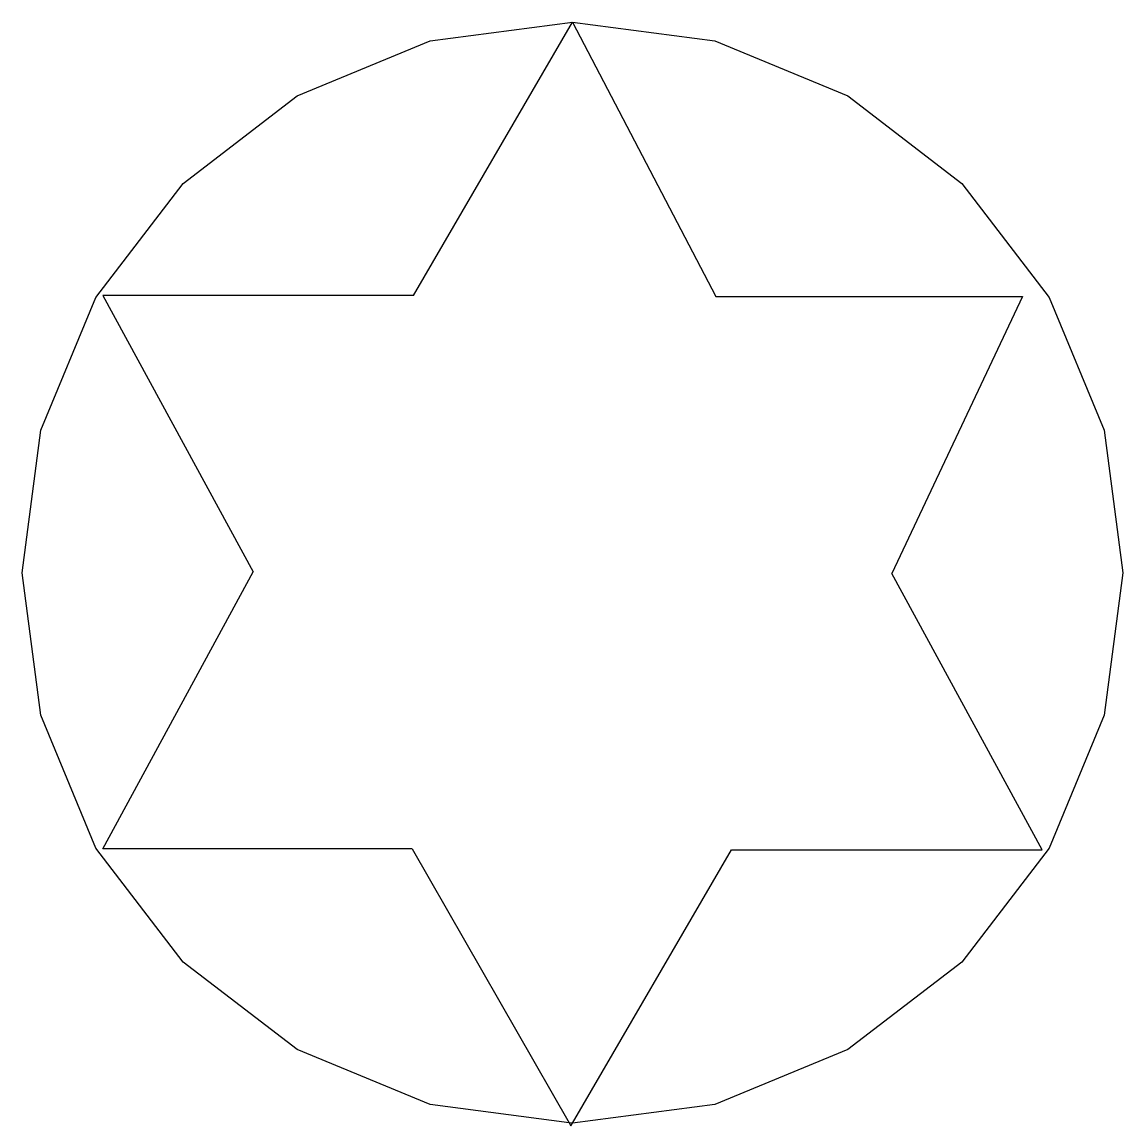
# Model space of a CAD drawing. Extents: x -0.8 to 2.05, y -1.7 to 1.17.
import ezdxf

# ---------------------------------------------------------------- set-up
doc = ezdxf.new("R2010")
doc.units = 0
doc.layers.get('0').update_dxf_attribs({"linetype": 'CONTINUOUS'})

msp = doc.modelspace()

# ---------------------------------------------------------------- linework, layer by layer
for p, q in [((0.2127, 0.4561), (0.6253, 1.1662)), ((0.2554, 1.1175), (0.6253, 1.1662)), ((0.6253, 1.1662), (0.9976, 0.4538)), ((0.6253, 1.1662), (0.9952, 1.1175)), ((-0.0893, 0.9747), (0.2554, 1.1175)), ((0.9952, 1.1175), (1.3399, 0.9747)), ((-0.3853, 0.7476), (-0.0893, 0.9747)), ((1.3399, 0.9747), (1.636, 0.7476)), ((-0.6125, 0.4516), (-0.3853, 0.7476)), ((1.636, 0.7476), (1.8631, 0.4516)), ((-0.7553, 0.1069), (-0.6125, 0.4516)), ((0.2127, 0.4561), (-0.5943, 0.4561)), ((-0.5943, 0.4561), (-0.2038, -0.2608)), ((0.9976, 0.4538), (1.7935, 0.4538)), ((1.7935, 0.4538), (1.4544, -0.2653)), ((1.8631, 0.4516), (2.0059, 0.1069)), ((-0.804, -0.263), (-0.7553, 0.1069)), ((2.0059, 0.1069), (2.0546, -0.263)), ((-0.7553, -0.633), (-0.804, -0.263)), ((-0.5943, -0.9799), (-0.2038, -0.2608)), ((1.8449, -0.9822), (1.4544, -0.2653)), ((2.0546, -0.263), (2.0059, -0.633)), ((-0.6125, -0.9777), (-0.7553, -0.633)), ((2.0059, -0.633), (1.8631, -0.9777)), ((-0.3853, -1.2737), (-0.6125, -0.9777)), ((0.2088, -0.9799), (-0.5943, -0.9799)), ((0.2088, -0.9799), (0.6169, -1.6912)), ((0.6253, -1.6923), (1.0379, -0.9822)), ((1.0379, -0.9822), (1.8449, -0.9822)), ((1.8631, -0.9777), (1.636, -1.2737)), ((-0.0893, -1.5008), (-0.3853, -1.2737)), ((1.636, -1.2737), (1.3399, -1.5008)), ((0.2554, -1.6436), (-0.0893, -1.5008)), ((1.3399, -1.5008), (0.9952, -1.6436)), ((0.6169, -1.6912), (0.2554, -1.6436)), ((0.9952, -1.6436), (0.6253, -1.6923)), ((0.6253, -1.6923), (0.6169, -1.6912)), ((0.6169, -1.6912), (0.6214, -1.6991)), ((0.6214, -1.6991), (0.6253, -1.6923))]:
    msp.add_line(p, q)

doc.saveas('drawing.dxf')
